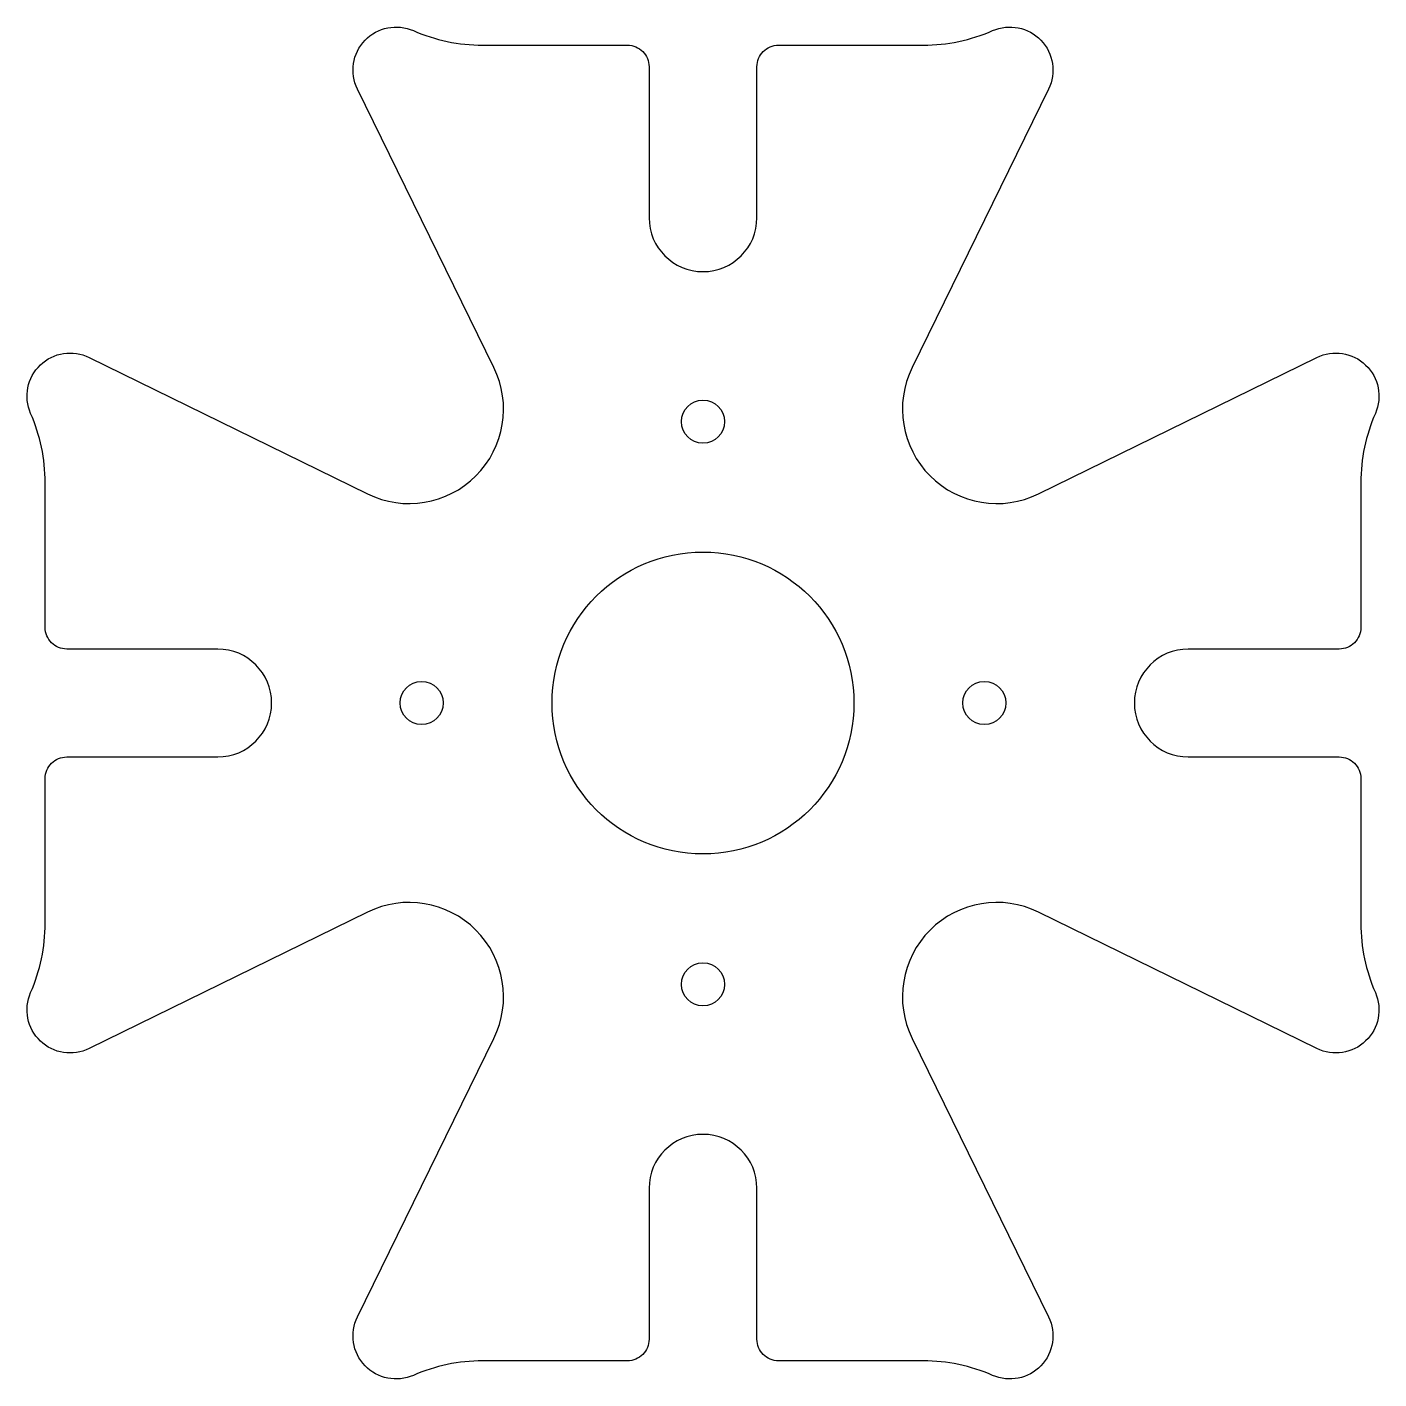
# Model space of a CAD drawing. Header units: millimetres. Extents: x 1154.3 to 1185.6, y 179.3 to 210.7.
import ezdxf

# ---------------------------------------------------------------- set-up
doc = ezdxf.new("R2010")
doc.units = ezdxf.units.MM
doc.layers.add('9', color=2, linetype='Continuous')

msp = doc.modelspace()

# ---------------------------------------------------------------- linework, layer by layer
at = {"layer": '9'}
msp.add_lwpolyline([(1165.13, 187.23, 0.714929), (1162.199, 190.161), (1155.748, 186.997, -0.698739), (1154.391, 188.296, 0.10356), (1154.727, 189.9), (1154.727, 193.258, -0.414214), (1155.227, 193.758), (1158.727, 193.758, 1), (1158.727, 196.258), (1155.227, 196.258, -0.414214), (1154.727, 196.758), (1154.727, 200.116, 0.10356), (1154.391, 201.72, -0.698739), (1155.748, 203.019), (1162.199, 199.855, 0.714929), (1165.13, 202.786), (1161.966, 209.238, -0.698739), (1163.265, 210.594, 0.10356), (1164.869, 210.258), (1168.227, 210.258, -0.414214), (1168.727, 209.758), (1168.727, 206.258, 1), (1171.227, 206.258), (1171.227, 209.758, -0.414214), (1171.727, 210.258), (1175.085, 210.258, 0.10356), (1176.689, 210.594, -0.698739), (1177.988, 209.238), (1174.824, 202.786, 0.714929), (1177.755, 199.855), (1184.207, 203.019, -0.698739), (1185.563, 201.72, 0.10356), (1185.227, 200.116), (1185.227, 196.758, -0.414214), (1184.727, 196.258), (1181.227, 196.258, 1), (1181.227, 193.758), (1184.727, 193.758, -0.414214), (1185.227, 193.258), (1185.227, 189.9, 0.10356), (1185.563, 188.296, -0.698739), (1184.207, 186.997), (1177.755, 190.161, 0.714929), (1174.824, 187.23), (1177.988, 180.778, -0.698739), (1176.689, 179.422, 0.10356), (1175.085, 179.758), (1171.727, 179.758, -0.414214), (1171.227, 180.258), (1171.227, 183.758, 1), (1168.727, 183.758), (1168.727, 180.258, -0.414214), (1168.227, 179.758), (1164.869, 179.758, 0.10356), (1163.265, 179.422, -0.698739), (1161.966, 180.778)], format="xyb", close=True, dxfattribs=at)
for centre, radius in [((1169.977, 201.53), 0.5), ((1169.977, 195.008), 3.5), ((1163.455, 195.008), 0.5), ((1176.499, 195.008), 0.5), ((1169.977, 188.486), 0.5)]:
    msp.add_circle(centre, radius, dxfattribs=at)

doc.saveas('drawing.dxf')
